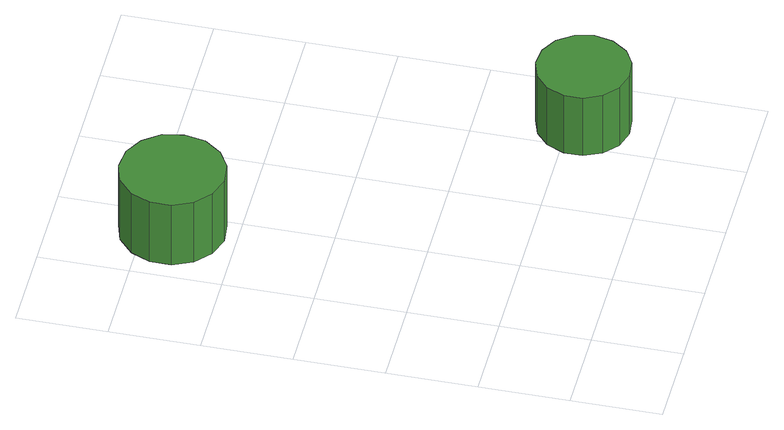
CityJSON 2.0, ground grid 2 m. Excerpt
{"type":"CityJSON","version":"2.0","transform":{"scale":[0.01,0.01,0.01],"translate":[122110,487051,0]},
"CityObjects":{
"tree1":{"type":"SolitaryVegetationObject","attributes":{"function":"something"},"geometry":[{"type":"MultiSurface","lod":"1","boundaries":[[[0,1,2,3,4,5,6,7,8,9,10,11,12,13,14]],[[15,16,17,18,19,20,21,22,23,24,25,26,27,28,29]],[[0,29,28,1]],[[1,28,27,2]],[[2,27,26,3]],[[3,26,25,4]],[[4,25,24,5]],[[5,24,23,6]],[[6,23,22,7]],[[7,22,21,8]],[[8,21,20,9]],[[9,20,19,10]],[[10,19,18,11]],[[11,18,17,12]],[[12,17,16,13]],[[13,16,15,14]],[[14,15,29,0]]]}]},
"tree2":{"type":"SolitaryVegetationObject","attributes":{"function":"something"},"geometry":[{"type":"MultiSurface","lod":"1","boundaries":[[[30,31,32,33,34,35,36,37,38,39,40,41,42,43,44]],[[45,46,47,48,49,50,51,52,53,54,55,56,57,58,59]],[[30,59,58,31]],[[31,58,57,32]],[[32,57,56,33]],[[33,56,55,34]],[[34,55,54,35]],[[35,54,53,36]],[[36,53,52,37]],[[37,52,51,38]],[[38,51,50,39]],[[39,50,49,40]],[[40,49,48,41]],[[41,48,47,42]],[[42,47,46,43]],[[43,46,45,44]],[[44,45,59,30]]]}]}
},
"vertices":[
[268,942,172],[259,989,172],[230,1027,172],[189,1051,172],[141,1056,172],[96,1042,172],[60,1009,172],[41,966,172],[41,918,172],[60,874,172],[96,842,172],[141,827,172],[189,832,172],[230,856,172],[259,895,172],[259,895,6],[230,856,6],[189,832,6],[141,827,6],[96,842,6],[60,874,6],[41,918,6],[41,966,6],[60,1009,6],[96,1042,6],[141,1056,6],[189,1051,6],[230,1027,6],[259,989,6],[268,942,6],
[775,171,170],[766,212,170],[741,247,170],[704,268,170],[662,273,170],[621,259,170],[590,231,170],[572,192,170],[572,149,170],[590,110,170],[621,82,170],[662,69,170],[704,73,170],[741,94,170],[766,129,170],[766,129,10],[741,94,10],[704,73,10],[662,69,10],[621,82,10],[590,110,10],[572,149,10],[572,192,10],[590,231,10],[621,259,10],[662,273,10],[704,268,10],[741,247,10],[766,212,10],[775,171,10]
]}
